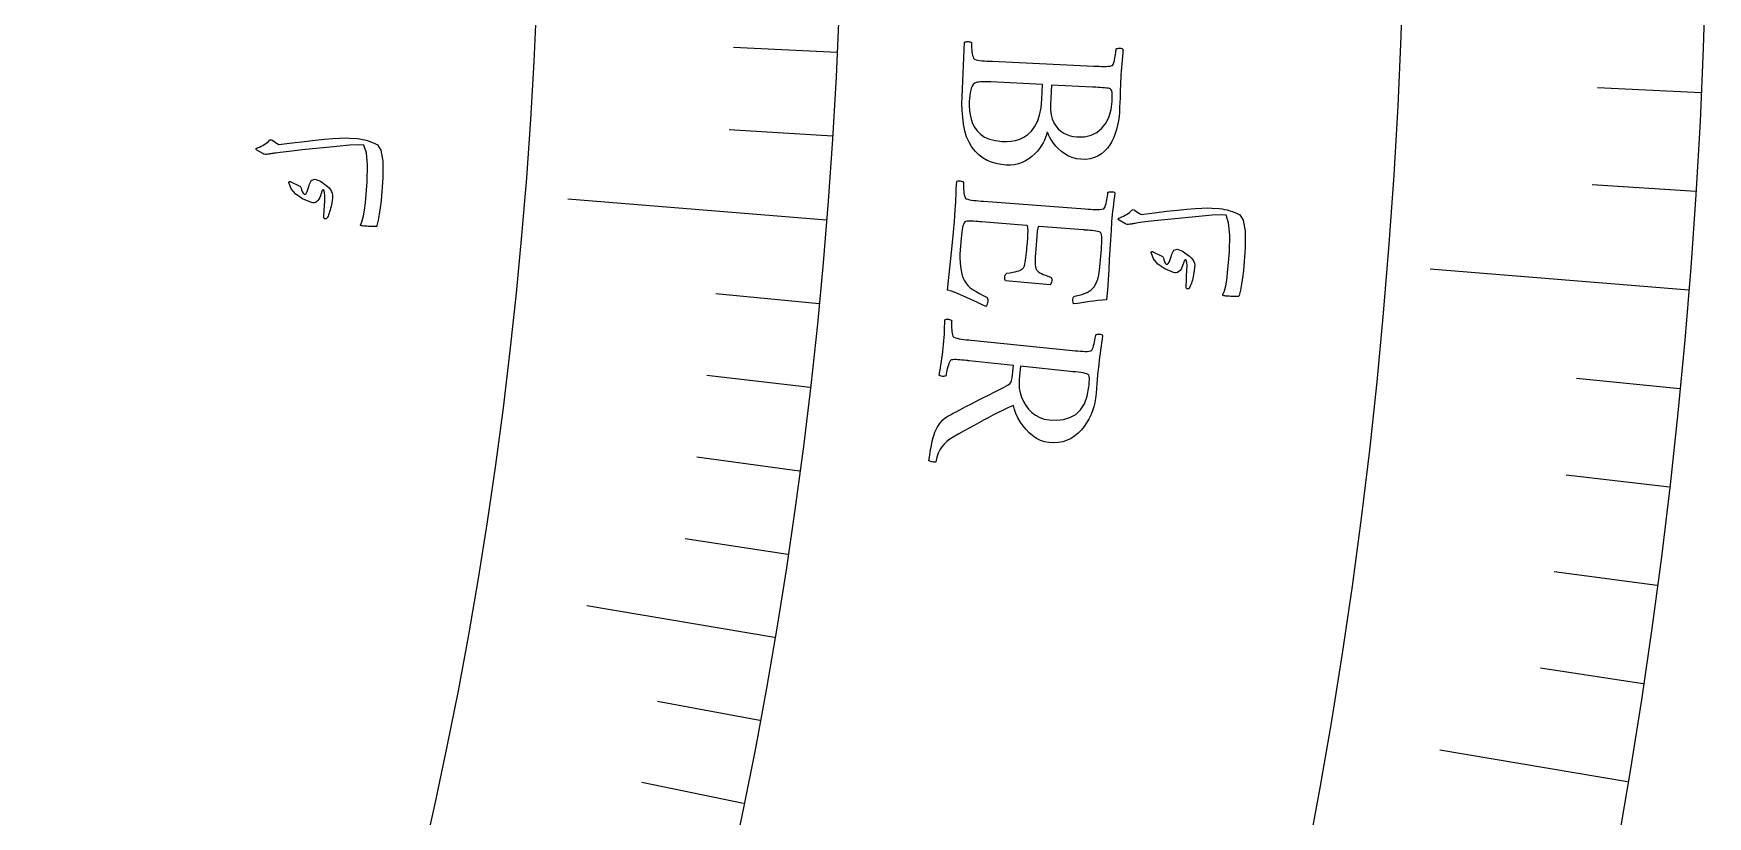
# Model space of a CAD drawing. Header units: millimetres. Extents: x -83 to 83, y -82 to 91.
# Drawn here: x 46.43 to 65.59, y -11.32 to -2.37 of the extents above; entities that cross this region are included whole.
import ezdxf

# ---------------------------------------------------------------- set-up
doc = ezdxf.new("R2010")
doc.units = ezdxf.units.MM
for name, color, linetype in [('CUT_OUTER', 1, 'Continuous'), ('ENGRAVE', 7, 'Continuous'), ('ENGRAVE_FINE', 8, 'Continuous'), ('TEXT', 5, 'Continuous')]:
    doc.layers.add(name, color=color, linetype=linetype)

msp = doc.modelspace()

# ---------------------------------------------------------------- linework, layer by layer
at = {"layer": 'CUT_OUTER'}
msp.add_arc((0, 0), 82.5, 179.648438, 0, dxfattribs=at)
at = {"layer": 'ENGRAVE'}
for points in [[(55.5051, -4.5033), (52.5448, -4.2631)], [(65.3727, -5.3039), (62.4124, -5.0637)], [(54.9093, -9.2775), (52.7617, -8.9146)], [(64.6709, -10.9268), (62.5233, -10.5639)]]:
    msp.add_lwpolyline(points, dxfattribs=at)
for radius in [80.85, 80.85, 78.6844, 74.6625, 74.6625, 71.4862, 65.5875, 65.5875, 62.1225, 55.6875, 55.6875, 52.2225]:
    msp.add_circle((0, 0), radius, dxfattribs=at)
at = {"layer": 'ENGRAVE_FINE'}
for points in [[(55.6274, -2.586), (54.4407, -2.5309)], [(65.5167, -3.0458), (64.33, -2.9906)], [(55.5746, -3.5449), (54.389, -3.4693)], [(65.4545, -4.1751), (64.2689, -4.0995)], [(55.4191, -5.4608), (54.2368, -5.3444)], [(55.3165, -6.4173), (54.1364, -6.2804)], [(65.2714, -6.4317), (64.0891, -6.3152)], [(55.1973, -7.3725), (54.0198, -7.2152)], [(65.1505, -7.5582), (63.9705, -7.4213)], [(55.0616, -8.3259), (53.8869, -8.1483)], [(65.0102, -8.6831), (63.8326, -8.5259)], [(64.8503, -9.8061), (63.6756, -9.6285)], [(54.7404, -10.2267), (53.5726, -10.0086)], [(54.555, -11.1735), (53.3912, -10.9351)]]:
    msp.add_lwpolyline(points, dxfattribs=at)
at = {"layer": 'TEXT'}
for points in [[(58.8564, -3.2725), (58.8524, -3.3198), (58.8458, -3.3677), (58.8364, -3.4161), (58.8244, -3.4651), (58.8095, -3.5132), (58.7915, -3.559), (58.7705, -3.6024), (58.7464, -3.6434), (58.719, -3.6811), (58.6877, -3.7147), (58.6527, -3.7441), (58.6139, -3.7692), (58.571, -3.7889), (58.5236, -3.8018), (58.4717, -3.8081), (58.4154, -3.8076), (58.3652, -3.8012), (58.3179, -3.7888), (58.2734, -3.7704), (58.2317, -3.746), (58.1935, -3.7177), (58.1592, -3.6876), (58.1288, -3.6556), (58.1024, -3.6218), (58.08, -3.5884), (58.0616, -3.5575), (58.0472, -3.5292), (58.0369, -3.5034), (58.0343, -3.5001), (58.0316, -3.4989), (58.0287, -3.4998), (58.0257, -3.5027), (58.021, -3.5289), (58.0126, -3.557), (58.0006, -3.5869), (57.985, -3.6187), (57.9659, -3.6513), (57.9435, -3.6835), (57.9178, -3.7152), (57.8887, -3.7465), (57.8566, -3.776), (57.8217, -3.8023), (57.784, -3.8254), (57.7436, -3.8453), (57.7007, -3.8609), (57.6558, -3.871), (57.6087, -3.8758), (57.5596, -3.8751), (57.5022, -3.8687), (57.4473, -3.8574), (57.3948, -3.8412), (57.3448, -3.8201), (57.2972, -3.793), (57.2522, -3.7586), (57.2098, -3.7169), (57.1699, -3.668), (57.1359, -3.6133), (57.1083, -3.5515), (57.0873, -3.4825), (57.0727, -3.4064), (57.0632, -3.3269), (57.0571, -3.248), (57.0546, -3.1697), (57.0557, -3.0919), (57.086, -2.4697), (57.0928, -2.4652), (57.1017, -2.4624), (57.1126, -2.4612), (57.1255, -2.4617), (57.1383, -2.4634), (57.1491, -2.4658), (57.1577, -2.4691), (57.1641, -2.4731), (57.164, -2.4831), (57.1642, -2.4967), (57.1647, -2.5137), (57.1657, -2.5342), (57.1672, -2.5562), (57.1697, -2.5777), (57.173, -2.5988), (57.1772, -2.6194), (57.1821, -2.6374), (57.1876, -2.6507), (57.1937, -2.6594), (57.2003, -2.6635), (57.2181, -2.6693), (57.2383, -2.6739), (57.2611, -2.6775), (57.2863, -2.68), (57.3133, -2.6819), (57.3414, -2.6836), (57.3705, -2.6853), (57.4007, -2.6868), (58.5646, -2.7412), (58.5949, -2.7426), (58.6243, -2.7437), (58.6529, -2.7446), (58.6805, -2.7452), (58.7065, -2.7451), (58.7299, -2.7436), (58.7508, -2.7408), (58.7691, -2.7365), (58.7771, -2.7331), (58.7843, -2.7248), (58.7907, -2.7116), (58.7962, -2.6935), (58.8011, -2.6728), (58.8055, -2.6515), (58.8094, -2.6296), (58.8127, -2.6072), (58.8155, -2.5863), (58.8175, -2.5689), (58.8189, -2.555), (58.8196, -2.5447), (58.8264, -2.5411), (58.8353, -2.5386), (58.8462, -2.537), (58.8592, -2.5364), (58.8721, -2.537), (58.8828, -2.5392), (58.8914, -2.5429), (58.8978, -2.5481), (58.8945, -2.5906), (58.8909, -2.6328), (58.8872, -2.6747), (58.8833, -2.7161), (58.8796, -2.7572), (58.8763, -2.798), (58.8736, -2.8384), (58.8714, -2.8785), (58.8695, -2.9206), (58.8678, -2.9642), (58.8664, -3.0091), (58.8653, -3.0555), (58.8639, -3.1045), (58.862, -3.1569), (58.8595, -3.2129), (58.8564, -3.2725)], [(57.978, -2.9531), (57.3863, -2.923), (57.3752, -2.9225), (57.3615, -2.9221), (57.3452, -2.9217), (57.3263, -2.9213), (57.3062, -2.9213), (57.2867, -2.9218), (57.2677, -2.9228), (57.2492, -2.9244), (57.2324, -2.9265), (57.2188, -2.9291), (57.2084, -2.9322), (57.201, -2.9358), (57.185, -2.9517), (57.1719, -2.9708), (57.1618, -2.9929), (57.1547, -3.0181), (57.1496, -3.0462), (57.1453, -3.077), (57.1419, -3.1104), (57.1394, -3.1464), (57.1385, -3.1975), (57.1414, -3.2483), (57.1482, -3.2988), (57.1587, -3.349), (57.1748, -3.3973), (57.1983, -3.442), (57.2292, -3.4833), (57.2673, -3.521), (57.3143, -3.5532), (57.3713, -3.5776), (57.4384, -3.5944), (57.5156, -3.6034), (57.5669, -3.6042), (57.6177, -3.6), (57.6678, -3.5909), (57.7175, -3.5768), (57.765, -3.5556), (57.8092, -3.5252), (57.8498, -3.4855), (57.8869, -3.4367), (57.9186, -3.3767), (57.9429, -3.3037), (57.9599, -3.2178), (57.9693, -3.1189)], [(58.0812, -2.9584), (58.0692, -3.1863), (58.0689, -3.2454), (58.0748, -3.2989), (58.0869, -3.3467), (58.1053, -3.3889), (58.1286, -3.4258), (58.1554, -3.4579), (58.1859, -3.4851), (58.22, -3.5074), (58.2563, -3.5251), (58.2934, -3.5384), (58.3312, -3.5473), (58.3699, -3.5519), (58.4558, -3.5498), (58.5324, -3.5323), (58.5996, -3.4994), (58.6573, -3.451), (58.7043, -3.3898), (58.7394, -3.3184), (58.7626, -3.2368), (58.7738, -3.145), (58.7744, -3.1305), (58.7748, -3.1126), (58.7751, -3.0913), (58.7752, -3.0666), (58.7739, -3.0429), (58.7703, -3.0246), (58.7644, -3.0117), (58.756, -3.0042), (58.7435, -2.9997), (58.7277, -2.996), (58.7088, -2.993), (58.6867, -2.9907), (58.6627, -2.9888), (58.638, -2.9871), (58.6125, -2.9856), (58.5863, -2.9841), (58.5809, -2.9839), (58.5759, -2.9836), (58.5712, -2.9834), (58.5668, -2.9831), (58.5626, -2.9829), (58.5584, -2.9827), (58.5542, -2.9825), (58.5501, -2.9823)], [(48.9945, -3.6762), (49.0152, -3.6675), (49.0348, -3.6582), (49.0535, -3.6484), (49.0711, -3.6381), (49.0878, -3.6271), (49.1034, -3.6153), (49.118, -3.6027), (49.1317, -3.5894), (49.1392, -3.5845), (49.1475, -3.5833), (49.1568, -3.5858), (49.167, -3.592), (49.2203, -3.6289), (49.2261, -3.6326), (49.231, -3.6352), (49.2351, -3.6369), (49.2383, -3.6376), (49.3912, -3.6186), (49.5293, -3.6023), (49.6525, -3.5887), (49.761, -3.5779), (49.8546, -3.57), (49.9331, -3.5652), (49.9965, -3.5634), (50.0449, -3.5648), (50.136, -3.5712), (50.1647, -3.5749), (50.1935, -3.58), (50.2222, -3.5865), (50.251, -3.5944), (50.2798, -3.6039), (50.3086, -3.6149), (50.3374, -3.6277), (50.3662, -3.6421), (50.4061, -3.7016), (50.4267, -3.8279), (50.4274, -4.021), (50.4076, -4.2807), (50.3978, -4.3615), (50.3866, -4.4361), (50.374, -4.5044), (50.36, -4.5664), (50.3571, -4.5719), (50.3531, -4.5757), (50.3481, -4.5777), (50.3422, -4.578), (50.3136, -4.5771), (50.2876, -4.5761), (50.2642, -4.575), (50.2434, -4.5737), (50.2249, -4.5723), (50.2086, -4.5708), (50.1944, -4.5691), (50.1823, -4.5672), (50.1755, -4.5658), (50.1719, -4.563), (50.1714, -4.5588), (50.1742, -4.5533), (50.1912, -4.511), (50.2058, -4.4558), (50.218, -4.3877), (50.2277, -4.3067), (50.2478, -4.064), (50.2513, -3.8731), (50.2388, -3.7343), (50.2108, -3.6477), (50.1542, -3.6437), (50.0506, -3.6477), (49.9, -3.6596), (49.7023, -3.6793), (49.5042, -3.7003), (49.3543, -3.7166), (49.2527, -3.7283), (49.1992, -3.7356), (49.1846, -3.7381), (49.1709, -3.7403), (49.1581, -3.7425), (49.1463, -3.7444), (49.1355, -3.7462), (49.1259, -3.7479), (49.1175, -3.7494), (49.1103, -3.7508), (49.0946, -3.7528), (49.0798, -3.7522), (49.0659, -3.7488), (49.053, -3.7428), (48.985, -3.7029), (48.9805, -3.6997), (48.9776, -3.6964), (48.9763, -3.693), (48.9767, -3.6895), (48.9794, -3.6854), (48.9833, -3.6818), (48.9883, -3.6787), (48.9945, -3.6762)], [(49.3519, -4.0731), (49.3526, -4.0697), (49.3543, -4.0669), (49.3568, -4.0646), (49.3602, -4.0628), (49.3632, -4.0623), (49.3663, -4.0623), (49.3697, -4.0628), (49.3732, -4.0638), (49.4684, -4.1104), (49.478, -4.116), (49.4853, -4.1215), (49.4902, -4.1272), (49.4927, -4.1328), (49.4974, -4.1564), (49.5045, -4.1768), (49.5139, -4.1938), (49.5257, -4.2077), (49.5322, -4.2108), (49.5397, -4.2079), (49.5482, -4.1992), (49.5576, -4.1845), (49.562, -4.1745), (49.5663, -4.1642), (49.5704, -4.1534), (49.5742, -4.1424), (49.5779, -4.1308), (49.5813, -4.1187), (49.5846, -4.1059), (49.5877, -4.0926), (49.6111, -4.0475), (49.6526, -4.0359), (49.7122, -4.0576), (49.7897, -4.113), (49.8123, -4.1351), (49.8296, -4.1563), (49.8416, -4.1766), (49.8483, -4.196), (49.8508, -4.2169), (49.8501, -4.2455), (49.8462, -4.2817), (49.8391, -4.3255), (49.8349, -4.3478), (49.8301, -4.3689), (49.8247, -4.3888), (49.8188, -4.4075), (49.8125, -4.425), (49.8064, -4.4413), (49.8004, -4.4565), (49.7945, -4.4705), (49.7887, -4.4789), (49.7824, -4.4848), (49.7757, -4.488), (49.7685, -4.4886), (49.7613, -4.4868), (49.7564, -4.4829), (49.7538, -4.4768), (49.7535, -4.4687), (49.754, -4.4428), (49.7551, -4.4135), (49.7567, -4.3808), (49.7589, -4.3446), (49.7627, -4.2771), (49.7631, -4.2241), (49.7602, -4.1858), (49.7539, -4.162), (49.7519, -4.1588), (49.7492, -4.157), (49.7456, -4.1565), (49.7412, -4.1573), (49.7384, -4.1586), (49.7357, -4.1614), (49.7331, -4.1656), (49.7307, -4.1712), (49.7132, -4.2236), (49.7048, -4.2454), (49.6948, -4.2638), (49.6832, -4.2788), (49.6701, -4.2904), (49.655, -4.2999), (49.6398, -4.305), (49.6246, -4.3056), (49.6092, -4.3019), (49.5073, -4.2593), (49.4304, -4.207), (49.3786, -4.1449), (49.3519, -4.0731)], [(58.7681, -4.5204), (58.7608, -4.6211), (58.754, -4.727), (58.7476, -4.8378), (58.7416, -4.9538), (58.7352, -5.0715), (58.7277, -5.1877), (58.719, -5.3024), (58.7092, -5.4155), (58.6581, -5.4185), (58.609, -5.4227), (58.5618, -5.4282), (58.5166, -5.4349), (58.4721, -5.442), (58.4269, -5.4487), (58.3811, -5.455), (58.3346, -5.4608), (58.3293, -5.4519), (58.3259, -5.4407), (58.3246, -5.4272), (58.3252, -5.4114), (58.3279, -5.3953), (58.3326, -5.3836), (58.3395, -5.3764), (58.3483, -5.3737), (58.4252, -5.3556), (58.4876, -5.3315), (58.5354, -5.3013), (58.5686, -5.2652), (58.5919, -5.224), (58.61, -5.1787), (58.6227, -5.1294), (58.6302, -5.076), (58.6504, -4.8373), (58.6511, -4.827), (58.652, -4.8132), (58.653, -4.7957), (58.6541, -4.7747), (58.655, -4.7522), (58.6552, -4.7305), (58.6549, -4.7093), (58.654, -4.6889), (58.6521, -4.6709), (58.6488, -4.657), (58.6442, -4.6473), (58.6381, -4.6419), (58.6235, -4.6369), (58.6066, -4.6326), (58.5876, -4.629), (58.5665, -4.6262), (58.5441, -4.6238), (58.5213, -4.6216), (58.4982, -4.6195), (58.4747, -4.6175), (58.4654, -4.6168), (58.4573, -4.6161), (58.4501, -4.6156), (58.444, -4.6151), (57.937, -4.5751), (57.9318, -4.5769), (57.9273, -4.5835), (57.9234, -4.5946), (57.9202, -4.6104), (57.9175, -4.6291), (57.915, -4.6489), (57.9128, -4.6697), (57.9109, -4.6916), (57.8991, -4.8347), (57.8956, -4.8811), (57.8932, -4.9221), (57.8919, -4.9578), (57.8917, -4.9881), (57.8932, -5.0139), (57.8967, -5.0362), (57.9022, -5.055), (57.9098, -5.0702), (57.9197, -5.0831), (57.9322, -5.0948), (57.9472, -5.1053), (57.9648, -5.1147), (57.9854, -5.1237), (58.0095, -5.1335), (58.0369, -5.1439), (58.0679, -5.1549), (58.0761, -5.1592), (58.0815, -5.1675), (58.0841, -5.1798), (58.0838, -5.1961), (58.0816, -5.2117), (58.0778, -5.2246), (58.0725, -5.2349), (58.0656, -5.2427), (57.5535, -5.1964), (57.5493, -5.189), (57.5467, -5.1789), (57.5457, -5.1662), (57.5464, -5.1508), (57.549, -5.1358), (57.5537, -5.1241), (57.5606, -5.1157), (57.5696, -5.1107), (57.6067, -5.1046), (57.6384, -5.0989), (57.6645, -5.0935), (57.6852, -5.0886), (57.7018, -5.0839), (57.7155, -5.0793), (57.7264, -5.0748), (57.7345, -5.0704), (57.741, -5.0657), (57.7469, -5.0605), (57.7524, -5.0548), (57.7575, -5.0484), (57.7634, -5.0396), (57.7689, -5.0261), (57.7739, -5.0081), (57.7784, -4.9854), (57.7825, -4.9597), (57.7864, -4.9328), (57.79, -4.9046), (57.7934, -4.8752), (57.7965, -4.8456), (57.7993, -4.8169), (57.8019, -4.789), (57.8042, -4.7619), (57.8057, -4.7431), (57.8071, -4.723), (57.8084, -4.7017), (57.8096, -4.6792), (57.8105, -4.6568), (57.811, -4.6359), (57.8109, -4.6166), (57.8104, -4.5989), (57.8089, -4.584), (57.8058, -4.5732), (57.8012, -4.5664), (57.795, -4.5638), (57.2768, -4.5229), (57.2737, -4.5227), (57.2699, -4.5224), (57.2653, -4.522), (57.2601, -4.5216), (57.2392, -4.52), (57.2155, -4.5184), (57.189, -4.5168), (57.1597, -4.5151), (57.1323, -4.5142), (57.1114, -4.5151), (57.097, -4.5177), (57.0891, -4.522), (57.0791, -4.5359), (57.071, -4.5515), (57.0646, -4.5689), (57.06, -4.5879), (57.0563, -4.6106), (57.0527, -4.6391), (57.0491, -4.6734), (57.0456, -4.7133), (57.0347, -4.8432), (57.0318, -4.8915), (57.0313, -4.9397), (57.0333, -4.9877), (57.0377, -5.0356), (57.0445, -5.0812), (57.0538, -5.122), (57.0656, -5.1583), (57.08, -5.1899), (57.0989, -5.222), (57.1224, -5.251), (57.1506, -5.277), (57.1835, -5.2999), (57.2195, -5.3213), (57.2571, -5.3424), (57.2962, -5.3634), (57.337, -5.3842), (57.3439, -5.3894), (57.3484, -5.3979), (57.3504, -5.4097), (57.35, -5.4247), (57.3468, -5.4475), (57.3419, -5.466), (57.3353, -5.4801), (57.327, -5.4898), (57.2724, -5.4645), (57.2161, -5.4383), (57.1582, -5.411), (57.0986, -5.3828), (57.0402, -5.3563), (56.986, -5.3342), (56.9359, -5.3165), (56.8899, -5.3033), (56.9003, -5.1946), (56.9111, -5.0863), (56.9224, -4.9784), (56.9342, -4.8708), (56.946, -4.76), (56.9575, -4.6422), (56.9686, -4.5173), (56.9792, -4.3855), (56.9825, -4.3398), (56.985, -4.2964), (56.9867, -4.2554), (56.9878, -4.2168), (56.9887, -4.179), (56.9902, -4.1406), (56.9922, -4.1016), (56.9948, -4.0618), (57.0018, -4.0576), (57.0107, -4.055), (57.0216, -4.0541), (57.0345, -4.0549), (57.0473, -4.057), (57.058, -4.0597), (57.0665, -4.0632), (57.0729, -4.0674), (57.0724, -4.0774), (57.0722, -4.091), (57.0723, -4.108), (57.0727, -4.1285), (57.0736, -4.1506), (57.0754, -4.1722), (57.0782, -4.1933), (57.0818, -4.214), (57.0863, -4.2322), (57.0914, -4.2457), (57.0972, -4.2545), (57.1037, -4.2588), (57.1213, -4.265), (57.1414, -4.2703), (57.164, -4.2745), (57.1892, -4.2777), (57.2161, -4.2803), (57.2441, -4.2828), (57.2732, -4.2853), (57.3033, -4.2876), (58.4653, -4.3745), (58.4956, -4.3767), (58.5249, -4.3786), (58.5534, -4.3803), (58.5811, -4.3818), (58.607, -4.3824), (58.6305, -4.3815), (58.6514, -4.3793), (58.6698, -4.3756), (58.6779, -4.3723), (58.6854, -4.3642), (58.6921, -4.3512), (58.6982, -4.3333), (58.7036, -4.3127), (58.7086, -4.2916), (58.7131, -4.2698), (58.717, -4.2475), (58.7204, -4.2266), (58.7229, -4.2093), (58.7247, -4.1955), (58.7257, -4.1852), (58.7326, -4.1818), (58.7415, -4.1795), (58.7525, -4.1782), (58.7654, -4.178), (58.7783, -4.179), (58.789, -4.1815), (58.7975, -4.1854), (58.8038, -4.1908), (58.7992, -4.2332), (58.7945, -4.2753), (58.7896, -4.317), (58.7846, -4.3583), (58.7797, -4.3993), (58.7753, -4.44), (58.7715, -4.4803), (58.7681, -4.5204)], [(58.8623, -4.4757), (58.883, -4.467), (58.9027, -4.4577), (58.9213, -4.4478), (58.939, -4.4375), (58.9556, -4.4264), (58.9713, -4.4146), (58.9859, -4.4021), (58.9996, -4.3887), (59.0071, -4.3838), (59.0155, -4.3826), (59.0247, -4.3851), (59.0349, -4.3914), (59.0882, -4.4285), (59.094, -4.4321), (59.0989, -4.4348), (59.103, -4.4365), (59.1062, -4.4372), (59.2591, -4.4183), (59.3972, -4.4021), (59.5205, -4.3887), (59.629, -4.378), (59.7225, -4.3702), (59.801, -4.3655), (59.8645, -4.3638), (59.9129, -4.3653), (60.0039, -4.3719), (60.0327, -4.3756), (60.0614, -4.3807), (60.0902, -4.3873), (60.119, -4.3952), (60.1478, -4.4047), (60.1765, -4.4158), (60.2053, -4.4286), (60.2341, -4.4431), (60.2739, -4.5025), (60.2944, -4.6287), (60.295, -4.8216), (60.2752, -5.0811), (60.2656, -5.1618), (60.2544, -5.2363), (60.2419, -5.3046), (60.228, -5.3666), (60.2251, -5.3721), (60.2211, -5.3758), (60.2161, -5.3778), (60.2102, -5.3781), (60.1816, -5.3773), (60.1556, -5.3763), (60.1322, -5.3752), (60.1114, -5.374), (60.0929, -5.3726), (60.0766, -5.3711), (60.0624, -5.3694), (60.0503, -5.3676), (60.0435, -5.3662), (60.0399, -5.3634), (60.0394, -5.3592), (60.0421, -5.3537), (60.0591, -5.3114), (60.0737, -5.2562), (60.0858, -5.1881), (60.0954, -5.1072), (60.1154, -4.8646), (60.119, -4.6738), (60.1066, -4.5351), (60.0786, -4.4484), (60.0221, -4.4444), (59.9185, -4.4482), (59.7678, -4.46), (59.5701, -4.4794), (59.372, -4.5002), (59.2221, -4.5164), (59.1204, -4.5281), (59.067, -4.5354), (59.0523, -4.5379), (59.0386, -4.5402), (59.0258, -4.5423), (59.014, -4.5442), (59.0032, -4.5461), (58.9936, -4.5477), (58.9852, -4.5493), (58.978, -4.5507), (58.9623, -4.5527), (58.9475, -4.552), (58.9337, -4.5486), (58.9207, -4.5426), (58.8528, -4.5025), (58.8482, -4.4993), (58.8453, -4.496), (58.8441, -4.4925), (58.8445, -4.489), (58.8472, -4.4849), (58.8511, -4.4813), (58.8561, -4.4782), (58.8623, -4.4757)], [(59.2195, -4.8739), (59.2202, -4.8705), (59.2219, -4.8676), (59.2244, -4.8653), (59.2278, -4.8635), (59.2308, -4.863), (59.2339, -4.8631), (59.2373, -4.8636), (59.2408, -4.8645), (59.336, -4.9112), (59.3456, -4.9168), (59.3529, -4.9223), (59.3578, -4.9279), (59.3603, -4.9336), (59.365, -4.9573), (59.3721, -4.9776), (59.3815, -4.9947), (59.3933, -5.0086), (59.3998, -5.0117), (59.4073, -5.0088), (59.4158, -5.0001), (59.4252, -4.9853), (59.4296, -4.9753), (59.4339, -4.965), (59.4379, -4.9542), (59.4418, -4.9432), (59.4454, -4.9316), (59.4489, -4.9194), (59.4522, -4.9066), (59.4553, -4.8933), (59.4787, -4.8481), (59.5202, -4.8365), (59.5797, -4.8582), (59.6573, -4.9136), (59.6799, -4.9357), (59.6972, -4.9569), (59.7092, -4.9773), (59.7159, -4.9967), (59.7184, -5.0176), (59.7178, -5.0462), (59.7139, -5.0824), (59.7067, -5.1263), (59.7026, -5.1487), (59.6978, -5.1698), (59.6925, -5.1897), (59.6865, -5.2084), (59.6803, -5.2259), (59.6742, -5.2422), (59.6682, -5.2574), (59.6623, -5.2715), (59.6565, -5.2799), (59.6503, -5.2858), (59.6436, -5.289), (59.6364, -5.2896), (59.6292, -5.2878), (59.6243, -5.2839), (59.6216, -5.2779), (59.6213, -5.2697), (59.6218, -5.2438), (59.6229, -5.2145), (59.6245, -5.1817), (59.6266, -5.1455), (59.6304, -5.0779), (59.6308, -5.0249), (59.6278, -4.9865), (59.6215, -4.9627), (59.6195, -4.9596), (59.6168, -4.9577), (59.6132, -4.9572), (59.6088, -4.958), (59.606, -4.9594), (59.6033, -4.9622), (59.6007, -4.9664), (59.5983, -4.972), (59.5808, -5.0244), (59.5724, -5.0462), (59.5624, -5.0647), (59.5509, -5.0797), (59.5377, -5.0914), (59.5226, -5.1009), (59.5075, -5.1059), (59.4922, -5.1066), (59.4769, -5.1029), (59.3749, -5.0603), (59.298, -5.008), (59.2462, -4.9458), (59.2195, -4.8739)], [(58.5831, -6.5426), (58.5759, -6.5896), (58.5648, -6.6368), (58.5497, -6.6843), (58.5307, -6.7321), (58.5081, -6.7788), (58.4822, -6.8231), (58.453, -6.865), (58.4206, -6.9045), (58.3849, -6.9405), (58.3461, -6.972), (58.304, -6.999), (58.2589, -7.0214), (58.2107, -7.0381), (58.1596, -7.048), (58.1057, -7.0511), (58.0488, -7.0474), (58.0011, -7.0382), (57.9548, -7.0221), (57.91, -6.9994), (57.8668, -6.9699), (57.8259, -6.9353), (57.7883, -6.8972), (57.7538, -6.8557), (57.7226, -6.8107), (57.6954, -6.7638), (57.6731, -6.7166), (57.6558, -6.6692), (57.6433, -6.6215), (57.5807, -6.6507), (57.5206, -6.6795), (57.463, -6.7077), (57.4079, -6.7354), (57.354, -6.7633), (57.3003, -6.7918), (57.2466, -6.821), (57.193, -6.8508), (57.138, -6.8817), (57.0801, -6.9144), (57.0194, -6.9487), (56.9558, -6.9848), (56.9157, -7.0099), (56.8804, -7.0367), (56.8498, -7.0654), (56.8238, -7.0958), (56.8017, -7.13), (56.7828, -7.17), (56.767, -7.2157), (56.7542, -7.2673), (56.7469, -7.2709), (56.7374, -7.2721), (56.7257, -7.271), (56.7119, -7.2675), (56.6986, -7.2632), (56.6883, -7.2596), (56.6811, -7.2567), (56.677, -7.2546), (56.6858, -7.1902), (56.695, -7.1317), (56.7047, -7.0789), (56.7149, -7.0319), (56.7251, -6.9909), (56.7352, -6.956), (56.7449, -6.9271), (56.7545, -6.9043), (56.7627, -6.8899), (56.7727, -6.873), (56.7847, -6.8535), (56.7985, -6.8314), (56.8156, -6.8085), (56.8373, -6.7865), (56.8636, -6.7654), (56.8946, -6.7451), (56.9095, -6.7367), (56.93, -6.7255), (56.9561, -6.7115), (56.9878, -6.6946), (57.0242, -6.6754), (57.0642, -6.6545), (57.108, -6.6319), (57.1555, -6.6076), (57.2056, -6.582), (57.2575, -6.5554), (57.311, -6.528), (57.3661, -6.4996), (57.4218, -6.471), (57.4769, -6.443), (57.5314, -6.4156), (57.5852, -6.3888), (57.6013, -6.3768), (57.6138, -6.3595), (57.6226, -6.3368), (57.6278, -6.3087), (57.6432, -6.1663), (57.1375, -6.1122), (57.1334, -6.1117), (57.1292, -6.1113), (57.125, -6.1109), (57.1209, -6.1104), (57.1167, -6.11), (57.1125, -6.1095), (57.1083, -6.1091), (57.1042, -6.1086), (57.0784, -6.1059), (57.0538, -6.1036), (57.0304, -6.1015), (57.0082, -6.0997), (56.9875, -6.0987), (56.9686, -6.0987), (56.9515, -6.0997), (56.9363, -6.1018), (56.929, -6.1059), (56.9216, -6.1142), (56.9141, -6.1266), (56.9065, -6.1433), (56.8993, -6.1624), (56.8928, -6.1822), (56.8872, -6.2029), (56.8823, -6.2243), (56.8782, -6.2444), (56.8751, -6.2612), (56.8728, -6.2745), (56.8714, -6.2845), (56.8644, -6.2875), (56.8554, -6.2893), (56.8445, -6.2901), (56.8315, -6.2898), (56.8186, -6.2883), (56.8081, -6.2855), (56.7997, -6.2814), (56.7937, -6.2759), (56.8009, -6.2353), (56.8077, -6.1956), (56.8143, -6.1567), (56.8207, -6.1187), (56.8266, -6.0808), (56.832, -6.0423), (56.8369, -6.0032), (56.8414, -5.9635), (56.8452, -5.9248), (56.8484, -5.8856), (56.8512, -5.846), (56.8534, -5.8061), (56.8554, -5.7657), (56.8571, -5.725), (56.8587, -5.684), (56.8601, -5.6426), (56.8672, -5.6385), (56.8762, -5.6361), (56.8871, -5.6356), (56.9, -5.6368), (56.9127, -5.6392), (56.9233, -5.6422), (56.9317, -5.6459), (56.9379, -5.6503), (56.9372, -5.6603), (56.9367, -5.6738), (56.9363, -5.6909), (56.9361, -5.7114), (56.9364, -5.7335), (56.9376, -5.7551), (56.9398, -5.7763), (56.9428, -5.7971), (56.9468, -5.8154), (56.9515, -5.829), (56.9571, -5.838), (56.9635, -5.8424), (56.9809, -5.8492), (57.0008, -5.855), (57.0233, -5.8598), (57.0484, -5.8637), (57.0753, -5.8671), (57.1032, -5.8704), (57.1322, -5.8736), (57.1622, -5.8768), (58.3216, -5.9931), (58.3518, -5.9962), (58.3811, -5.9989), (58.4095, -6.0014), (58.4371, -6.0036), (58.4631, -6.0049), (58.4865, -6.0047), (58.5075, -6.003), (58.526, -5.9998), (58.5342, -5.9968), (58.5419, -5.9889), (58.549, -5.9761), (58.5555, -5.9584), (58.5615, -5.9381), (58.5671, -5.9173), (58.5721, -5.8961), (58.5766, -5.8745), (58.5805, -5.8544), (58.5835, -5.8376), (58.5856, -5.8241), (58.5869, -5.8139), (58.5939, -5.8108), (58.6029, -5.8087), (58.6138, -5.8077), (58.6268, -5.8078), (58.6397, -5.8092), (58.6503, -5.812), (58.6586, -5.8161), (58.6648, -5.8216), (58.6591, -5.8639), (58.6532, -5.9055), (58.6472, -5.9466), (58.6411, -5.9872), (58.6351, -6.0274), (58.6297, -6.0675), (58.6247, -6.1075), (58.6203, -6.1473), (58.616, -6.1893), (58.6119, -6.2329), (58.608, -6.2782), (58.6042, -6.3251), (58.6001, -6.3745), (58.5952, -6.4272), (58.5895, -6.4832), (58.5831, -6.5426)], [(58.0544, -6.7885), (58.1399, -6.7923), (58.2189, -6.7831), (58.2913, -6.7606), (58.3571, -6.725), (58.4135, -6.6737), (58.4574, -6.6042), (58.4888, -6.5166), (58.5077, -6.4108), (58.5091, -6.3963), (58.5106, -6.3785), (58.512, -6.3572), (58.5134, -6.3325), (58.5135, -6.3088), (58.511, -6.2903), (58.5057, -6.2771), (58.4978, -6.2692), (58.4836, -6.2625), (58.465, -6.2567), (58.442, -6.2516), (58.4144, -6.2473), (58.3845, -6.2435), (58.3544, -6.2399), (58.3241, -6.2364), (58.2937, -6.233), (57.7266, -6.1752), (57.7108, -6.3206), (57.7081, -6.3735), (57.7115, -6.4258), (57.7211, -6.4776), (57.7369, -6.5288), (57.7583, -6.5779), (57.7852, -6.6233), (57.8173, -6.6648), (57.8548, -6.7026), (57.8974, -6.7349), (57.9448, -6.76), (57.9971, -6.7779), (58.0544, -6.7885)]]:
    msp.add_lwpolyline(points, close=True, dxfattribs=at)

doc.saveas('drawing.dxf')
